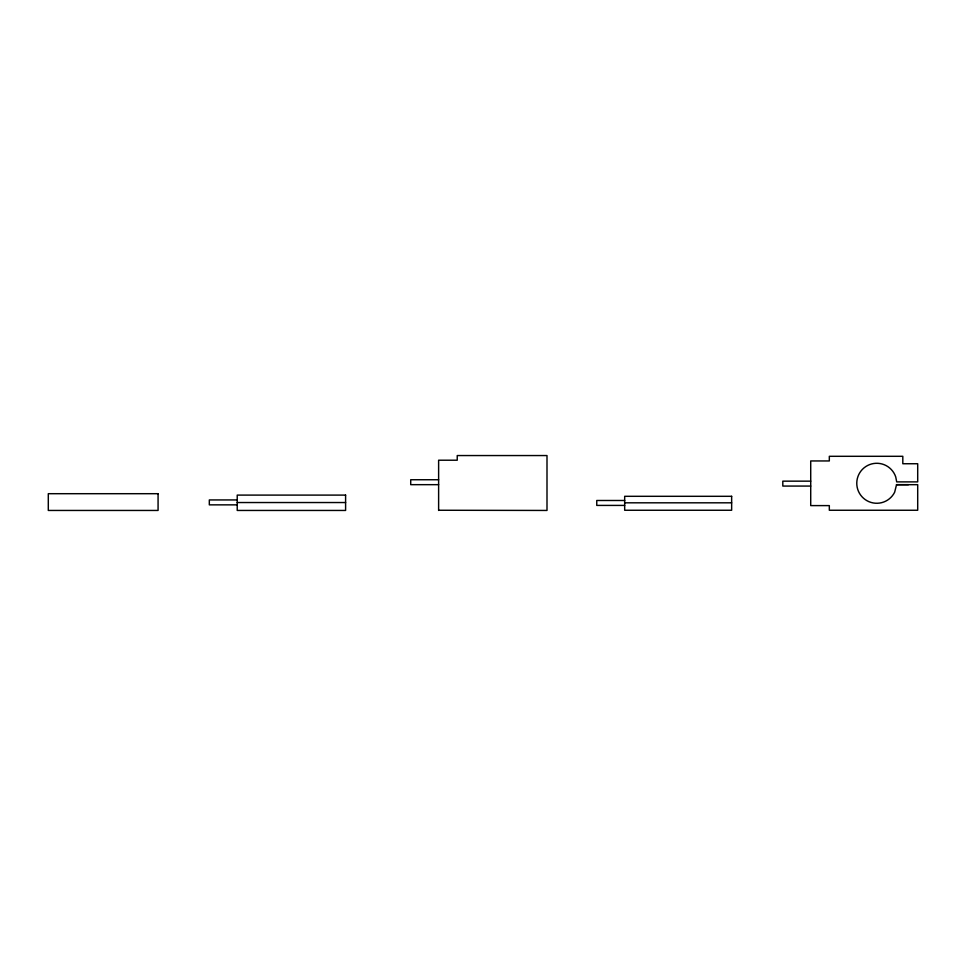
<?xml version="1.0" encoding="UTF-8"?>
<svg xmlns="http://www.w3.org/2000/svg" width="966" height="966" viewBox="0 0 966 966"><rect width="100%" height="100%" fill="white"/><g stroke="black" fill="none" stroke-linecap="round" stroke-linejoin="round"><path stroke-width="1.45" d="M896.545 484.666L894.661 492.201A19.996 19.996 0 0 1 863.519 498.251A19.996 19.996 0 0 1 865.729 466.602A19.996 19.996 0 0 1 895.736 476.938L896.702 481.889L917.7 481.889L917.7 463.74L902.812 463.74L902.812 456.302L829.323 456.302L829.323 460.951L810.716 460.951L810.716 505.604L829.323 505.604L829.323 510.253L917.7 510.253L917.7 484.678L896.545 484.678L908.426 484.678M438.624 479.74L410.719 479.74L410.719 484.666L438.624 484.666M810.716 481.153L782.81 481.153L782.81 486.067L810.716 486.067M237.225 499.941L209.32 499.941L209.32 504.856L237.225 504.856M624.676 500.485L596.759 500.485L596.759 505.411L624.676 505.411M237.225 502.537L345.599 502.537M624.676 502.815L731.648 502.815M438.624 510.253L546.998 510.446L546.998 455.554L457.232 455.554L457.232 460.214L438.624 460.214L438.624 510.446M158.074 493.698L48.3 493.698L48.3 510.446L158.074 510.446L158.074 493.698M345.599 495.099L237.225 495.099L237.225 510.446L345.599 510.446L345.599 495.099M731.648 496.307L624.676 496.307L624.676 510.253L731.648 510.253L731.648 496.307"/></g></svg>
